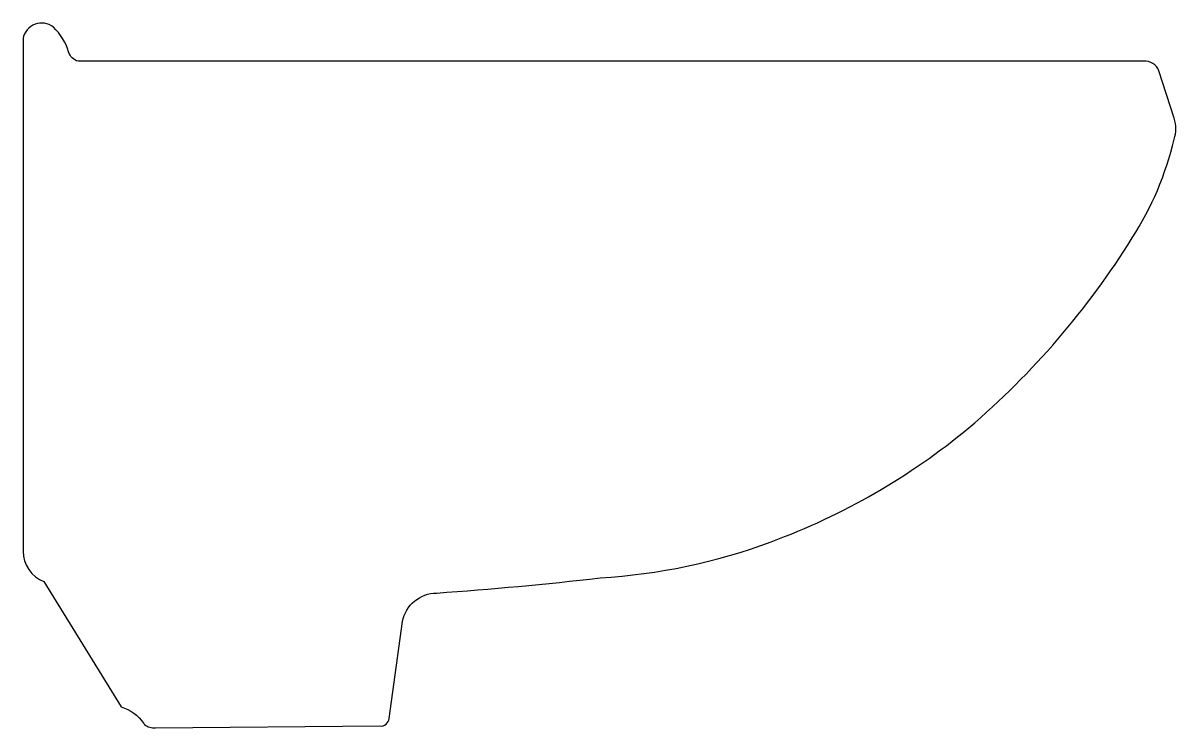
# Model space of a CAD drawing. Header units: millimetres. Extents: x -2916.607 to -2916.304, y 2972.682 to 2972.868.
import ezdxf

# ---------------------------------------------------------------- set-up
doc = ezdxf.new("R2010")
doc.units = ezdxf.units.MM
doc.header["$LTSCALE"] = 10
doc.layers.add('banheiro_louças', color=2, linetype='Continuous')

msp = doc.modelspace()

# ---------------------------------------------------------------- linework, layer by layer
at = {"layer": 'banheiro_louças'}
msp.add_lwpolyline([(-2916.51344, 2972.68268, 0.420767), (-2916.51094, 2972.68468), (-2916.50744, 2972.71018, -0.358645), (-2916.49844, 2972.71768, 0.011449), (-2916.45544, 2972.72168, 0.074464), (-2916.41044, 2972.73118, 0.084991), (-2916.35844, 2972.76118, 0.077274), (-2916.31544, 2972.81118, 0.086085), (-2916.30444, 2972.83718, 0.180438), (-2916.30444, 2972.84268), (-2916.30844, 2972.85518, 0.346811), (-2916.31244, 2972.85768), (-2916.59278, 2972.85768, -0.266058), (-2916.59528, 2972.86018, 0.12294), (-2916.59928, 2972.86668, 0.56619), (-2916.60728, 2972.86368), (-2916.60728, 2972.72868, 0.302286), (-2916.60178, 2972.72068), (-2916.58144, 2972.68768, -0.179927), (-2916.57558, 2972.6834, 0.062229), (-2916.5753, 2972.68306, 0.198647), (-2916.57244, 2972.68218)], format="xyb", close=True, dxfattribs=at)

doc.saveas('drawing.dxf')
